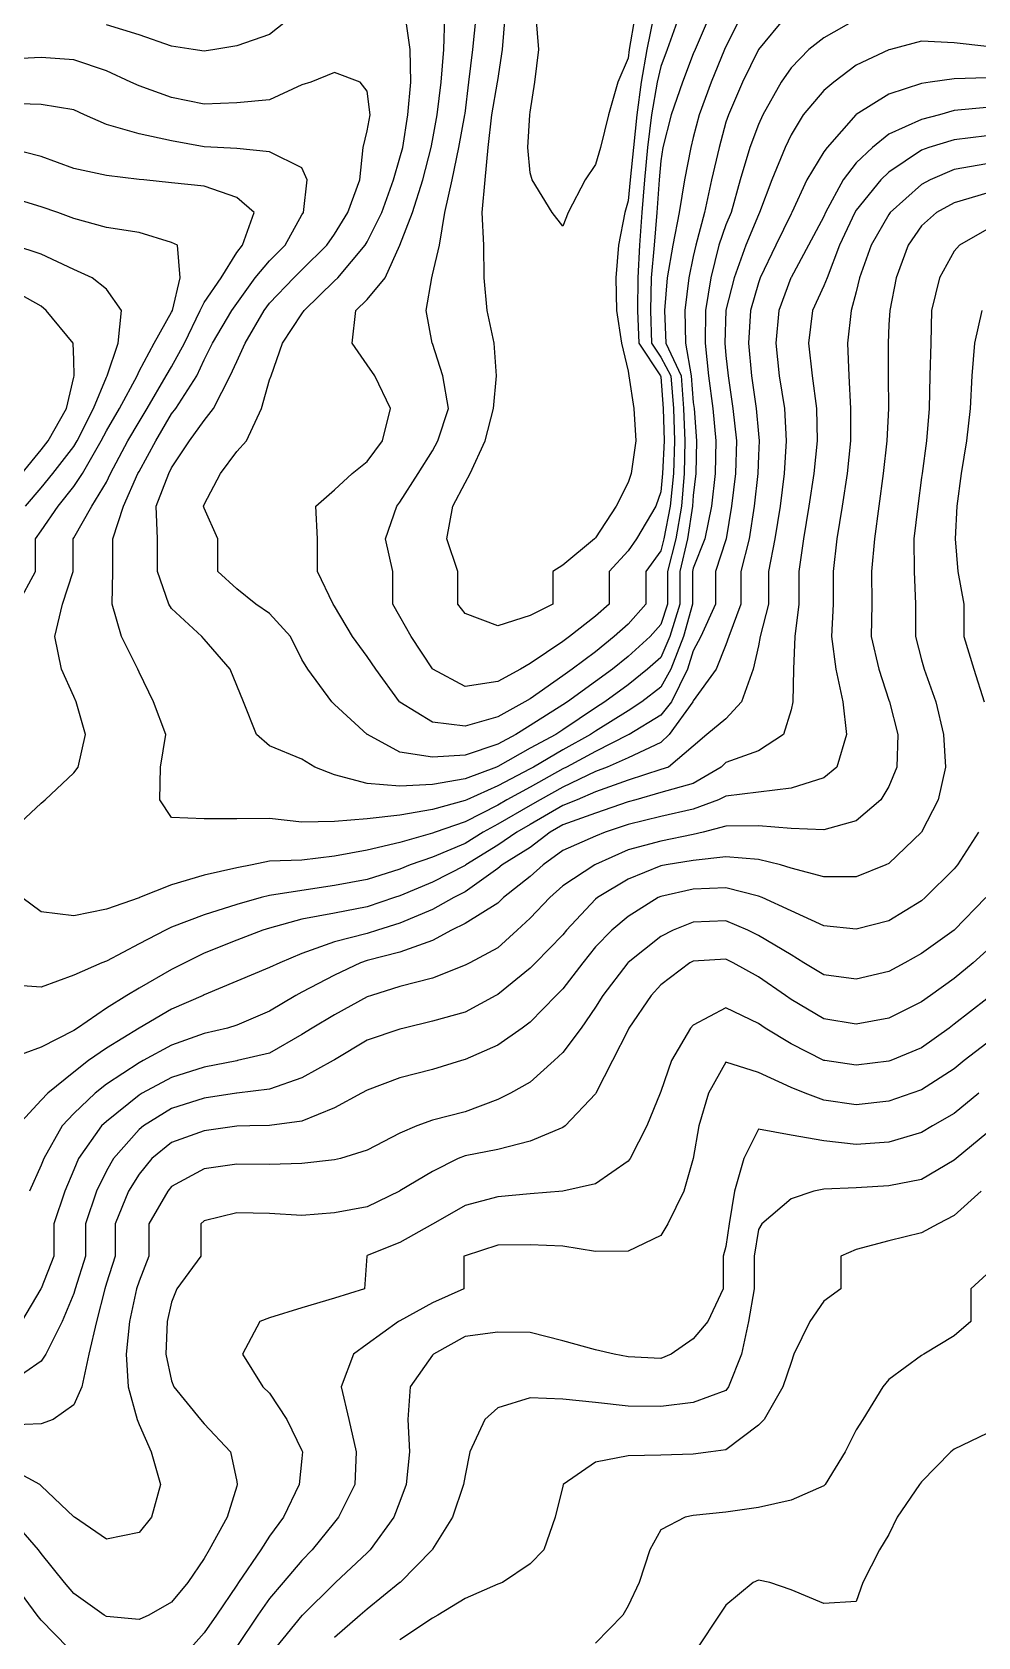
# Model space of a CAD drawing. Header units: inches. Extents: x 450896 to 463247, y 7386701 to 7399440.
# Drawn here: x 460292 to 461142, y 7391139 to 7392580 of the extents above; entities that cross this region are included whole.
import ezdxf

# ---------------------------------------------------------------- set-up
doc = ezdxf.new("R2010")
doc.units = ezdxf.units.IN
doc.header["$MEASUREMENT"] = 0

msp = doc.modelspace()

# ---------------------------------------------------------------- linework, layer by layer
for points, elevation in [([(460969, 7392593.5), (460944.7, 7392564.2), (460944.7, 7392564.1), (460930.3, 7392534.9), (460917.6, 7392505.6), (460915.4, 7392498.9), (460909.2, 7392476.3), (460902.3, 7392447.1), (460896.1, 7392417.8), (460888.3, 7392388.5), (460886.1, 7392378.3), (460882.1, 7392359.2), (460878.5, 7392329.9), (460879, 7392300.6), (460884.3, 7392271.3), (460886.1, 7392247.2), (460886.8, 7392242), (460889.1, 7392212.8), (460888.5, 7392183.5), (460886.1, 7392163.8), (460885.4, 7392154.2), (460881, 7392124.9), (460874.1, 7392095.6), (460874.1, 7392066.3), (460865.1, 7392037), (460856.8, 7392018.3), (460845, 7392007.8), (460827.5, 7391993.7), (460806.6, 7391978.5), (460798.2, 7391973.1), (460768.9, 7391953.3), (460762.5, 7391949.2), (460739.6, 7391936.8), (460710.4, 7391920.3), (460709.3, 7391919.9), (460681.1, 7391909.2), (460651.8, 7391904.2), (460622.5, 7391902.8), (460593.2, 7391905), (460563.9, 7391913), (460546.1, 7391919.9), (460534.6, 7391927), (460505.4, 7391939), (460493.7, 7391949.2), (460482.1, 7391978.5), (460476.1, 7391993), (460470.1, 7392007.8), (460446.8, 7392034.7), (460444.7, 7392037), (460417.5, 7392062.4), (460414.9, 7392066.3), (460404.8, 7392095.6), (460404.8, 7392124.9), (460403.6, 7392154.2), (460415, 7392183.5), (460417.5, 7392188.5), (460433.7, 7392212.8), (460446.8, 7392231.1), (460455, 7392242), (460470, 7392271.3), (460476.1, 7392284.1), (460483.6, 7392300.6), (460500.6, 7392329.9), (460505.4, 7392336.5), (460527.4, 7392359.2), (460534.6, 7392366.4), (460556.8, 7392388.5), (460563.9, 7392398.4), (460575.9, 7392417.8), (460586.6, 7392447.1), (460589.5, 7392476.3), (460593.2, 7392491.1), (460595.8, 7392505.6), (460593.2, 7392526.8), (460586.9, 7392534.9), (460563.9, 7392543.7), (460542.6, 7392534.9), (460534.6, 7392532.4), (460505.4, 7392519.1), (460476.1, 7392516.2), (460446.8, 7392515.2), (460417.5, 7392521.2), (460388.2, 7392531.6), (460380.9, 7392534.9), (460358.9, 7392545), (460329.6, 7392555), (460300.3, 7392556.9), (460271.1, 7392555.6)], 520), ([(461032.5, 7392591.2), (461003.2, 7392574.6), (460989.8, 7392564.2), (460973.9, 7392547.7), (460965.1, 7392534.9), (460948.5, 7392505.6), (460944.7, 7392497), (460937, 7392476.3), (460928.1, 7392447.1), (460920, 7392417.8), (460915.4, 7392406.9), (460909.1, 7392388.5), (460901.9, 7392359.2), (460896.9, 7392329.9), (460896.7, 7392300.6), (460899.8, 7392271.3), (460903.6, 7392242), (460906.2, 7392212.8), (460905.7, 7392183.5), (460902.3, 7392154.2), (460896.3, 7392124.9), (460886.1, 7392098.5), (460885.4, 7392095.6), (460885.4, 7392066.3), (460877.2, 7392037), (460865.9, 7392007.8), (460856.8, 7391991.7), (460839.9, 7391978.5), (460827.5, 7391970.4), (460798.2, 7391952.1), (460793.9, 7391949.2), (460768.9, 7391935.3), (460742.6, 7391919.9), (460739.6, 7391918.2), (460710.4, 7391903), (460682.7, 7391890.6), (460681.1, 7391889.8), (460651.8, 7391881.8), (460622.5, 7391876.8), (460593.2, 7391873.5), (460563.9, 7391871), (460534.6, 7391870.3), (460505.4, 7391873.8), (460476.1, 7391873.3), (460446.8, 7391873.3), (460417.5, 7391874.7), (460407, 7391890.6), (460407.4, 7391919.9), (460412.3, 7391949.2), (460401.3, 7391978.5), (460388.2, 7392005), (460387.1, 7392007.8), (460372.6, 7392037), (460364.1, 7392066.3), (460364.7, 7392095.6), (460364.7, 7392124.9), (460374.4, 7392154.2), (460387.2, 7392183.5), (460388.2, 7392185.3), (460403.2, 7392212.8), (460417.5, 7392237), (460421.2, 7392242), (460440.1, 7392271.3), (460446.8, 7392285.7), (460454.2, 7392300.6), (460471.5, 7392329.9), (460476.1, 7392336.2), (460492.6, 7392359.2), (460505.4, 7392374.4), (460519.5, 7392388.5), (460534.6, 7392415.9), (460535.9, 7392417.8), (460539.2, 7392447.1), (460534.6, 7392457.9), (460505.4, 7392472.4), (460476.1, 7392475.4), (460458.6, 7392476.3), (460446.8, 7392476.9), (460417.5, 7392482.3), (460388.2, 7392488.5), (460358.9, 7392496.8), (460339.3, 7392505.6), (460329.6, 7392509.9), (460300.3, 7392514.7), (460271.1, 7392515.7)], 500), ([(460525.4, 7392593.5), (460505.4, 7392577.7), (460476.1, 7392567.6), (460456.2, 7392564.2), (460446.8, 7392562.8), (460436.9, 7392564.2), (460417.5, 7392567.1), (460388.2, 7392577.3), (460358.9, 7392586.5)], 540), ([(460928.9, 7392593.5), (460915.4, 7392566.9), (460914.2, 7392564.2), (460902, 7392534.9), (460891.5, 7392505.6), (460886.1, 7392485.3), (460883.8, 7392476.3), (460878.1, 7392447.1), (460873.4, 7392417.8), (460867.8, 7392388.5), (460862.6, 7392359.2), (460860.2, 7392329.9), (460861.4, 7392300.6), (460875.1, 7392271.3), (460877.3, 7392242), (460878.4, 7392212.8), (460877.8, 7392183.5), (460875.4, 7392154.2), (460870.4, 7392124.9), (460862.8, 7392095.6), (460862.8, 7392066.3), (460856.8, 7392047.9), (460847.3, 7392037), (460827.5, 7392019.2), (460813.6, 7392007.8), (460798.2, 7391996.6), (460773, 7391978.5), (460768.9, 7391975.8), (460739.6, 7391957.3), (460726.7, 7391949.2), (460710.4, 7391940.4), (460681.1, 7391930.7), (460651.8, 7391928.9), (460622.5, 7391933.3), (460593.3, 7391949.2), (460593.2, 7391949.2), (460563.9, 7391976), (460561.5, 7391978.5), (460539.8, 7392007.8), (460534.6, 7392016.6), (460524.2, 7392037), (460505.4, 7392057.8), (460493.1, 7392066.3), (460476.1, 7392079.8), (460459.1, 7392095.6), (460459.1, 7392124.9), (460446.8, 7392152.3), (460446.2, 7392154.2), (460446.8, 7392155.7), (460461.3, 7392183.5), (460476.1, 7392203.2), (460484.8, 7392212.8), (460498.3, 7392242), (460505.4, 7392267.7), (460506.8, 7392271.3), (460517.2, 7392300.6), (460534.6, 7392326.9), (460536.5, 7392329.9), (460563.9, 7392356.4), (460566.9, 7392359.2), (460591.4, 7392388.5), (460593.2, 7392391.4), (460606.3, 7392417.8), (460616.7, 7392447.1), (460622.5, 7392466.8), (460625.1, 7392476.3), (460629.8, 7392505.6), (460632.3, 7392534.9), (460631.9, 7392564.2), (460627.6, 7392593.5)], 540), ([(460900.2, 7392593.5), (460887.7, 7392564.2), (460886.1, 7392560.3), (460876.4, 7392534.9), (460866.3, 7392505.6), (460858.7, 7392476.3), (460856.8, 7392464.2), (460855.4, 7392447.1), (460853.4, 7392417.8), (460850.8, 7392388.5), (460848.3, 7392359.2), (460847.5, 7392329.9), (460848.5, 7392300.6), (460856.8, 7392288.1), (460865.9, 7392271.3), (460868.2, 7392242), (460869.1, 7392212.8), (460868.2, 7392183.5), (460865.4, 7392154.2), (460859.7, 7392124.9), (460856.8, 7392114.2), (460843.4, 7392095.6), (460843.4, 7392066.3), (460827.5, 7392048.3), (460815.1, 7392037), (460798.2, 7392023.5), (460777.4, 7392007.8), (460768.9, 7392001.9), (460739.6, 7391981.3), (460734.8, 7391978.5), (460710.4, 7391965.1), (460681.1, 7391956.7), (460651.8, 7391960.1), (460622.5, 7391978.3), (460622.3, 7391978.5), (460601, 7392007.8), (460593.2, 7392019.1), (460579.9, 7392037), (460563.9, 7392064.4), (460562.6, 7392066.3), (460548.5, 7392095.6), (460548.5, 7392124.9), (460547, 7392154.2), (460563.9, 7392168.8), (460579.6, 7392183.5), (460593.2, 7392194.2), (460607, 7392212.8), (460614, 7392242), (460599.9, 7392271.3), (460593.2, 7392281.2), (460579.8, 7392300.6), (460583.1, 7392329.9), (460593.2, 7392339.6), (460609.2, 7392359.2), (460622.5, 7392388.5), (460622.5, 7392388.6), (460633.8, 7392417.8), (460643.2, 7392447.1), (460650.6, 7392476.3), (460651.8, 7392482.5), (460656.1, 7392505.6), (460659.7, 7392534.9), (460661.9, 7392564.2), (460663, 7392593.5)], 560), ([(460873.1, 7392593.5), (460862.7, 7392564.2), (460856.8, 7392548.9), (460853.7, 7392534.9), (460848.6, 7392505.6), (460845.1, 7392476.3), (460842.4, 7392447.1), (460839.9, 7392417.8), (460837.8, 7392388.5), (460836.3, 7392359.2), (460836.1, 7392329.9), (460837.2, 7392300.6), (460856.6, 7392271.3), (460856.8, 7392270.4), (460859.1, 7392242), (460859.8, 7392212.8), (460858.5, 7392183.5), (460856.8, 7392167), (460852.3, 7392154.2), (460835.2, 7392124.9), (460827.5, 7392114.2), (460810.5, 7392095.6), (460810.5, 7392066.3), (460798.2, 7392055.3), (460774.8, 7392037), (460768.9, 7392032.7), (460739.6, 7392012.9), (460730.9, 7392007.8), (460710.4, 7391996.8), (460681.1, 7391992.1), (460652.2, 7392007.8), (460651.8, 7392008.2), (460632.8, 7392037), (460622.5, 7392055.2), (460616.1, 7392066.3), (460616.1, 7392095.6), (460609.5, 7392124.9), (460619.9, 7392154.2), (460622.5, 7392157.8), (460639.1, 7392183.5), (460651.8, 7392203.7), (460656.7, 7392212.8), (460666.1, 7392242), (460661.1, 7392271.3), (460651.8, 7392300.1), (460651.6, 7392300.6), (460646, 7392329.9), (460651.1, 7392359.2), (460651.8, 7392361.8), (460658, 7392388.5), (460662.8, 7392417.8), (460669.6, 7392447.1), (460675.5, 7392476.3), (460681, 7392505.6), (460681.1, 7392506.7), (460684.5, 7392534.9), (460688.1, 7392564.2), (460691.2, 7392593.5)], 580), ([(460850.2, 7392593.5), (460844.5, 7392564.2), (460839.3, 7392534.9), (460835.5, 7392505.6), (460832.4, 7392476.3), (460829.3, 7392447.1), (460827.5, 7392428.3), (460824.5, 7392417.8), (460818.9, 7392388.5), (460816.5, 7392359.2), (460817.1, 7392329.9), (460821.5, 7392300.6), (460827.5, 7392275.3), (460828.1, 7392271.3), (460832.7, 7392242), (460834.5, 7392212.8), (460830.2, 7392183.5), (460827.5, 7392175.4), (460816.8, 7392154.2), (460798.2, 7392125.7), (460797.4, 7392124.9), (460768.9, 7392101.1), (460760, 7392095.6), (460760, 7392066.3), (460739.6, 7392056.1), (460710.4, 7392046.6), (460681.1, 7392057.8), (460674.5, 7392066.3), (460674.5, 7392095.6), (460664.7, 7392124.9), (460670.1, 7392154.2), (460681.1, 7392175.1), (460685.8, 7392183.5), (460699.1, 7392212.8), (460706.5, 7392242), (460709.3, 7392271.3), (460707.1, 7392300.6), (460700.8, 7392329.9), (460698.3, 7392359.2), (460698, 7392388.5), (460696.4, 7392417.8), (460699.2, 7392447.1), (460701.8, 7392476.3), (460705, 7392505.6), (460710.2, 7392534.9), (460710.4, 7392536.4), (460714.6, 7392564.2), (460717, 7392593.5)], 600), ([(460833.7, 7392593.5), (460828.5, 7392564.2), (460827.5, 7392556.5), (460818.3, 7392534.9), (460810, 7392505.6), (460802.7, 7392476.3), (460798.2, 7392460.9), (460789.1, 7392447.1), (460773.7, 7392417.8), (460768.9, 7392405.7), (460759.3, 7392417.8), (460741.5, 7392447.1), (460739.6, 7392453.5), (460737.6, 7392476.3), (460739.4, 7392505.6), (460739.6, 7392507.8), (460743.8, 7392534.9), (460747.3, 7392564.2), (460744.9, 7392593.5)], 620), ([(461149.7, 7392567), (461120.4, 7392570.1), (461091.1, 7392571.7), (461063.2, 7392564.2), (461061.8, 7392563.9), (461032.5, 7392550), (461012.2, 7392534.9), (461003.2, 7392527.4), (460984.9, 7392505.6), (460973.9, 7392487.7), (460968.6, 7392476.3), (460956.6, 7392447.1), (460945.6, 7392417.8), (460944.7, 7392415.8), (460933.2, 7392388.5), (460922.7, 7392359.2), (460915.4, 7392330.2), (460915.3, 7392329.9), (460914.4, 7392300.6), (460915.4, 7392289.5), (460917.3, 7392271.3), (460921.6, 7392242), (460924.8, 7392212.8), (460924, 7392183.5), (460920.5, 7392154.2), (460915.7, 7392124.9), (460915.4, 7392123.8), (460906.1, 7392095.6), (460906.1, 7392066.3), (460892.8, 7392037), (460886.1, 7392024.3), (460880.9, 7392007.8), (460866.4, 7391978.5), (460856.8, 7391966.5), (460828.5, 7391949.2), (460827.5, 7391948.7), (460798.2, 7391933.8), (460772.1, 7391919.9), (460768.9, 7391918.3), (460739.6, 7391902), (460718.7, 7391890.6), (460710.4, 7391885.8), (460681.1, 7391870.6), (460654.3, 7391861.3), (460651.8, 7391860.4), (460622.5, 7391852.3), (460593.2, 7391845.2), (460563.9, 7391839.8), (460534.6, 7391836.4), (460505.4, 7391835.3), (460489.8, 7391832), (460476.1, 7391829.3), (460446.8, 7391822.8), (460417.5, 7391814.1), (460388.7, 7391802.7), (460388.2, 7391802.6), (460358.9, 7391792.2), (460329.6, 7391786.4), (460300.3, 7391790), (460282.9, 7391802.7)], 480), ([(461149.7, 7392538.8), (461120.4, 7392538), (461099, 7392534.9), (461091.1, 7392533.7), (461061.8, 7392524.1), (461032.5, 7392505.9), (461032.2, 7392505.6), (461006.2, 7392476.3), (461003.2, 7392472.2), (460988.2, 7392447.1), (460974.5, 7392417.8), (460973.9, 7392416.7), (460960.3, 7392388.5), (460946.3, 7392359.2), (460944.7, 7392354.7), (460937.5, 7392329.9), (460935.6, 7392300.6), (460938.4, 7392271.3), (460942.5, 7392242), (460944.7, 7392219), (460945.3, 7392212.8), (460944.7, 7392199.8), (460944, 7392183.5), (460940.7, 7392154.2), (460936.4, 7392124.9), (460928.8, 7392095.6), (460928.8, 7392066.3), (460918, 7392037), (460915.4, 7392029.6), (460906.7, 7392007.8), (460886.1, 7391979.3), (460885.7, 7391978.5), (460864.5, 7391949.2), (460856.8, 7391942.1), (460827.5, 7391928.1), (460808.6, 7391919.9), (460798.2, 7391915.9), (460768.9, 7391902), (460748.5, 7391890.6), (460739.6, 7391885.5), (460710.4, 7391868.5), (460697.3, 7391861.3), (460681.1, 7391851.2), (460651.8, 7391839.1), (460631.9, 7391832), (460622.5, 7391828.3), (460593.2, 7391818.8), (460563.9, 7391813.7), (460534.6, 7391809.2), (460505.4, 7391804.7), (460498, 7391802.7), (460476.1, 7391796.6), (460446.8, 7391787.3), (460417.5, 7391776), (460412, 7391773.5), (460388.2, 7391761.1), (460358.9, 7391745.7), (460354.8, 7391744.2), (460329.6, 7391732.9), (460300.3, 7391722.3), (460271.1, 7391724.3)], 460), ([(461149.7, 7392512.2), (461120.4, 7392509.4), (461107.2, 7392505.6), (461091.1, 7392501.3), (461061.8, 7392488.1), (461047, 7392476.3), (461032.5, 7392462.4), (461020.7, 7392447.1), (461004.9, 7392417.8), (461003.2, 7392414.2), (460989.6, 7392388.5), (460973.9, 7392359.4), (460973.8, 7392359.2), (460962.8, 7392329.9), (460960.2, 7392300.6), (460963.3, 7392271.3), (460967.9, 7392242), (460969.6, 7392212.8), (460967.7, 7392183.5), (460964, 7392154.2), (460959.3, 7392124.9), (460953.5, 7392095.6), (460953.5, 7392066.3), (460946.3, 7392037), (460944.7, 7392028.8), (460940, 7392007.8), (460929.3, 7391978.5), (460915.4, 7391963.3), (460898.3, 7391949.2), (460886.1, 7391938.7), (460863.7, 7391919.9), (460856.8, 7391917.6), (460827.5, 7391908.2), (460798.2, 7391897.6), (460781.9, 7391890.6), (460768.9, 7391885.3), (460739.6, 7391868.4), (460727.5, 7391861.3), (460710.4, 7391849.7), (460681.7, 7391832), (460681.1, 7391831.5), (460651.8, 7391816.5), (460622.5, 7391804.4), (460617.7, 7391802.7), (460593.2, 7391794.3), (460563.9, 7391788.8), (460534.6, 7391783.3), (460505.4, 7391775.3), (460499.5, 7391773.5), (460476.1, 7391764.4), (460446.8, 7391752.7), (460429.4, 7391744.2), (460417.5, 7391738.1), (460388.2, 7391721.5), (460377.2, 7391714.9), (460358.9, 7391703.5), (460333.1, 7391685.6), (460329.6, 7391683.3), (460300.3, 7391668.5), (460271.1, 7391657.5)], 440), ([(461149.7, 7392486.6), (461120.4, 7392483.2), (461097.7, 7392476.3), (461091.1, 7392473.9), (461061.8, 7392454.1), (461054.6, 7392447.1), (461032.5, 7392419.9), (461031.2, 7392417.8), (461017.5, 7392388.5), (461006.2, 7392359.2), (461003.2, 7392351.9), (460993.2, 7392329.9), (460989.7, 7392300.6), (460992.9, 7392271.3), (460996.9, 7392242), (460997.5, 7392212.8), (460994.5, 7392183.5), (460990, 7392154.2), (460985.2, 7392124.9), (460981, 7392095.6), (460981, 7392066.3), (460977.2, 7392037), (460976.2, 7392007.8), (460975.4, 7391978.5), (460973.9, 7391971.4), (460967.2, 7391949.2), (460944.7, 7391934.4), (460915.4, 7391923.9), (460911, 7391919.9), (460886.1, 7391905.1), (460856.8, 7391897), (460834.5, 7391890.6), (460827.5, 7391888.6), (460798.2, 7391878.4), (460768.9, 7391867.9), (460757.4, 7391861.3), (460739.6, 7391847.8), (460714.5, 7391832), (460710.4, 7391828.7), (460681.1, 7391807.8), (460671.1, 7391802.7), (460651.8, 7391792.1), (460622.5, 7391779.8), (460602.3, 7391773.5), (460593.2, 7391770.6), (460563.9, 7391762.9), (460534.6, 7391752.5), (460514.6, 7391744.2), (460505.4, 7391739.8), (460476.1, 7391727.7), (460446.8, 7391715.3), (460445.8, 7391714.9), (460417.5, 7391702.5), (460388.3, 7391685.6), (460388.2, 7391685.5), (460358.9, 7391667.4), (460342.9, 7391656.3), (460329.6, 7391646), (460306.2, 7391627), (460300.3, 7391620.7), (460279.1, 7391597.7)], 420), ([(460272.6, 7391861.3), (460300.3, 7391887.6), (460303.8, 7391890.6), (460329.6, 7391914.7), (460333.5, 7391919.9), (460340.1, 7391949.2), (460331.8, 7391978.5), (460329.6, 7391983.3), (460318.7, 7392007.8), (460312.7, 7392037), (460319.6, 7392066.3), (460329.1, 7392095.6), (460329.1, 7392124.9), (460329.6, 7392125.7), (460345.8, 7392154.2), (460358.9, 7392175.8), (460362.7, 7392183.5), (460378.1, 7392212.8), (460388.2, 7392230), (460395.4, 7392242), (460412.7, 7392271.3), (460417.5, 7392279.2), (460429.2, 7392300.6), (460443.1, 7392329.9), (460446.8, 7392337), (460462.1, 7392359.2), (460476.1, 7392381.9), (460481.2, 7392388.5), (460491.5, 7392417.8), (460476.1, 7392431.4), (460446.8, 7392441.6), (460417.5, 7392444.4), (460392.5, 7392447.1), (460388.2, 7392447.5), (460358.9, 7392451.2), (460329.6, 7392457.5), (460300.3, 7392468), (460271.1, 7392475.5)], 480), ([(461149.7, 7392461.5), (461120.4, 7392456.4), (461098.8, 7392447.1), (461091.1, 7392443), (461063, 7392417.8), (461061.8, 7392416), (461045.8, 7392388.5), (461035.5, 7392359.2), (461032.5, 7392346.7), (461028, 7392329.9), (461024.7, 7392300.6), (461025.7, 7392271.3), (461027.4, 7392242), (461027.3, 7392212.8), (461024.2, 7392183.5), (461019.8, 7392154.2), (461015, 7392124.9), (461011.7, 7392095.6), (461011.7, 7392066.3), (461010.2, 7392037), (461014.2, 7392007.8), (461020.3, 7391978.5), (461023.8, 7391949.2), (461014.9, 7391919.9), (461003.2, 7391910.3), (460973.9, 7391901.1), (460944.7, 7391897.4), (460915.4, 7391893.9), (460908.6, 7391890.6), (460886.1, 7391882), (460856.8, 7391875.4), (460827.5, 7391868.2), (460806.8, 7391861.3), (460798.2, 7391857.8), (460768.9, 7391845), (460751.1, 7391832), (460739.6, 7391821.6), (460715.7, 7391802.7), (460710.4, 7391797.7), (460681.1, 7391779.4), (460669, 7391773.5), (460651.8, 7391764.2), (460622.5, 7391753.6), (460593.2, 7391746.2), (460587.3, 7391744.2), (460563.9, 7391733.1), (460534.6, 7391717.8), (460529, 7391714.9), (460505.4, 7391700.6), (460476.1, 7391688.2), (460467.6, 7391685.6), (460446.8, 7391680.7), (460417.5, 7391670.3), (460391.9, 7391656.3), (460388.2, 7391654.4), (460358.9, 7391635.2), (460348.9, 7391627), (460329.6, 7391608.7), (460319.3, 7391597.7), (460302.7, 7391568.4), (460300.3, 7391562.3), (460289.7, 7391539.2)], 400), ([(460279.5, 7392066.3), (460295.1, 7392095.6), (460295.1, 7392124.9), (460300.3, 7392132.1), (460315.7, 7392154.2), (460329.6, 7392171.7), (460337.4, 7392183.5), (460354.3, 7392212.8), (460358.9, 7392221.8), (460370.8, 7392242), (460386.4, 7392271.3), (460388.2, 7392275.4), (460401.7, 7392300.6), (460417.5, 7392328.4), (460418.2, 7392329.9), (460425.2, 7392359.2), (460422.8, 7392388.5), (460417.5, 7392391), (460388.2, 7392399.9), (460358.9, 7392404.5), (460329.6, 7392412.6), (460315.4, 7392417.8), (460300.3, 7392422.9), (460271.1, 7392431.8)], 460), ([(461149.7, 7392435.1), (461120.4, 7392426.6), (461104.4, 7392417.8), (461091.1, 7392405.8), (461079.1, 7392388.5), (461068.3, 7392359.2), (461062.5, 7392329.9), (461061.8, 7392316.9), (461061, 7392300.6), (461061.1, 7392271.3), (461061.4, 7392242), (461060, 7392212.8), (461056.7, 7392183.5), (461052.7, 7392154.2), (461048.8, 7392124.9), (461046.2, 7392095.6), (461046.5, 7392066.3), (461046, 7392037), (461052.7, 7392007.8), (461061.8, 7391980), (461062.3, 7391978.5), (461069.8, 7391949.2), (461069, 7391919.9), (461061.8, 7391902.5), (461054.6, 7391890.6), (461032.5, 7391871.5), (461003.2, 7391863.4), (460973.9, 7391864.7), (460944.7, 7391867.1), (460915.4, 7391866.7), (460895, 7391861.3), (460886.1, 7391859.3), (460856.8, 7391853.4), (460827.5, 7391845.6), (460798.2, 7391832.3), (460797.7, 7391832), (460768.9, 7391813.2), (460757.2, 7391802.7), (460739.6, 7391784.3), (460728, 7391773.5), (460710.4, 7391757.6), (460685.3, 7391744.2), (460681.1, 7391741.9), (460651.8, 7391730.4), (460622.5, 7391722.8), (460596.9, 7391714.9), (460593.2, 7391713.6), (460563.9, 7391697.3), (460543.8, 7391685.6), (460534.6, 7391679.9), (460505.4, 7391663.1), (460476.8, 7391656.3), (460476.1, 7391656.2), (460446.8, 7391650.5), (460417.5, 7391641.3), (460390.9, 7391627), (460388.2, 7391625.4), (460358.9, 7391601.8), (460354.6, 7391597.7), (460334, 7391568.4), (460329.6, 7391558.2), (460321.7, 7391539.2), (460311.6, 7391509.9), (460311.6, 7391480.6), (460300.3, 7391451.7), (460300.1, 7391451.3), (460282.7, 7391422)], 380), ([(461149.7, 7392402.7), (461125.3, 7392388.5), (461120.4, 7392383), (461107.1, 7392359.2), (461100, 7392329.9), (461099.4, 7392300.6), (461098.5, 7392271.3), (461098.1, 7392242), (461095.5, 7392212.8), (461091.6, 7392183.5), (461091.1, 7392179.8), (461087.7, 7392154.2), (461084.3, 7392124.9), (461084.5, 7392095.6), (461085.8, 7392066.3), (461085.8, 7392037), (461091.1, 7392016.1), (461093.5, 7392007.8), (461103.8, 7391978.5), (461110.9, 7391949.2), (461112.5, 7391919.9), (461106, 7391890.6), (461091.1, 7391861.3), (461091.1, 7391861.3), (461061.8, 7391833.4), (461059, 7391832), (461032.5, 7391821.4), (461003.2, 7391821.3), (460973.9, 7391829.1), (460964.4, 7391832), (460944.7, 7391836.8), (460915.4, 7391839.3), (460886.1, 7391836.1), (460861.8, 7391832), (460856.8, 7391831.1), (460827.5, 7391819.1), (460800, 7391802.7), (460798.2, 7391801.3), (460772.1, 7391773.5), (460768.9, 7391769.4), (460744.4, 7391744.2), (460739.6, 7391739.4), (460710.4, 7391715.7), (460708.8, 7391714.9), (460681.1, 7391699.9), (460651.8, 7391691.6), (460626.3, 7391685.6), (460622.5, 7391684.7), (460593.2, 7391674.8), (460563.9, 7391657.1), (460562.6, 7391656.3), (460534.6, 7391640.8), (460505.4, 7391630.6), (460476.1, 7391627.1), (460475.8, 7391627), (460446.8, 7391622.5), (460417.5, 7391613.2), (460392.3, 7391597.7), (460388.2, 7391594.6), (460365.2, 7391568.4), (460358.9, 7391557.5), (460349.9, 7391539.2), (460340, 7391509.9), (460340, 7391480.6), (460330.9, 7391451.3), (460329.6, 7391447.3), (460319.2, 7391422), (460304.6, 7391392.7), (460300.3, 7391386.5), (460271.1, 7391366)], 360), ([(460286.3, 7392154.2), (460300.3, 7392170.6), (460310.9, 7392183.5), (460329.6, 7392207.8), (460332.7, 7392212.8), (460347.4, 7392242), (460358.9, 7392270), (460359.6, 7392271.3), (460369.5, 7392300.6), (460372.6, 7392329.9), (460358.9, 7392349.1), (460346, 7392359.2), (460329.6, 7392366.7), (460300.3, 7392380.4), (460275.8, 7392388.5)], 440), ([(460282.9, 7392183.5), (460300.3, 7392204.8), (460306.5, 7392212.8), (460323.2, 7392242), (460329.6, 7392270), (460329.9, 7392271.3), (460329.6, 7392285.7), (460329.1, 7392300.6), (460304.8, 7392329.9), (460300.3, 7392333.6), (460271.1, 7392350.2)], 420), ([(461145.4, 7392329.9), (461138.7, 7392300.6), (461136.3, 7392271.3), (461134.8, 7392242), (461131.5, 7392212.8), (461126.8, 7392183.5), (461122.7, 7392154.2), (461121.2, 7392124.9), (461123.6, 7392095.6), (461129, 7392066.3), (461129, 7392037), (461138.1, 7392007.8), (461147.5, 7391978.5)], 340), ([(461142.2, 7391861.3), (461123.4, 7391832), (461120.4, 7391828.5), (461094.5, 7391802.7), (461091.1, 7391799.9), (461061.8, 7391781.7), (461032.5, 7391774.3), (461003.2, 7391777.3), (460973.9, 7391790.9), (460948, 7391802.7), (460944.7, 7391804), (460915.4, 7391811.5), (460886.1, 7391810.2), (460856.8, 7391803.8), (460854.5, 7391802.7), (460827.5, 7391785.6), (460812.8, 7391773.5), (460798.2, 7391758.5), (460786.9, 7391744.2), (460768.9, 7391720.8), (460762.9, 7391714.9), (460739.6, 7391690.8), (460732.4, 7391685.6), (460710.4, 7391670.2), (460681.1, 7391657.2), (460678, 7391656.3), (460651.8, 7391648.4), (460622.5, 7391640.8), (460593.2, 7391629.8), (460588.1, 7391627), (460563.9, 7391613.9), (460534.6, 7391602.1), (460505.4, 7391598), (460487.8, 7391597.7), (460476.1, 7391597.6), (460446.8, 7391593.3), (460417.5, 7391582.7), (460399.8, 7391568.4), (460388.2, 7391554.5), (460378.9, 7391539.2), (460366.8, 7391509.9), (460366.8, 7391480.6), (460358.9, 7391456.5), (460357.4, 7391451.3), (460350, 7391422), (460343, 7391392.7), (460336.8, 7391363.4), (460329.6, 7391347.1), (460311, 7391334.1), (460300.3, 7391330.2), (460271.1, 7391329)], 340), ([(461148.9, 7391802.7), (461120.4, 7391773.5), (461120.4, 7391773.4), (461091.1, 7391752.6), (461076, 7391744.2), (461061.8, 7391736.4), (461032.5, 7391729.5), (461003.2, 7391733.4), (460985.5, 7391744.2), (460973.9, 7391751.3), (460944.7, 7391768.7), (460935.1, 7391773.5), (460915.4, 7391781.8), (460886.1, 7391780.7), (460867.9, 7391773.5), (460856.8, 7391767.9), (460827.5, 7391744.3), (460827.4, 7391744.2), (460804.9, 7391714.9), (460798.2, 7391704.2), (460785.5, 7391685.6), (460768.9, 7391663.7), (460761.2, 7391656.3), (460739.6, 7391637.1), (460721.9, 7391627), (460710.4, 7391621.3), (460681.1, 7391610.2), (460651.8, 7391602.8), (460637.7, 7391597.7), (460622.5, 7391591.3), (460593.2, 7391575.9), (460569.2, 7391568.4), (460563.9, 7391567.3), (460534.6, 7391564), (460505.4, 7391562.9), (460476.1, 7391563.4), (460446.8, 7391559.1), (460417.5, 7391543.3), (460414, 7391539.2), (460396.9, 7391509.9), (460396.9, 7391480.6), (460388.2, 7391458.3), (460386, 7391451.3), (460379.8, 7391422), (460376.8, 7391392.7), (460378.4, 7391363.4), (460386.6, 7391334.1), (460388.2, 7391329.7), (460399.2, 7391304.9), (460407.4, 7391275.6), (460399.5, 7391246.3), (460388.2, 7391232.7), (460358.9, 7391226.7), (460330.2, 7391246.3), (460329.6, 7391246.6), (460300.3, 7391274.5), (460299.1, 7391275.6), (460271.1, 7391291)], 320), ([(461149.7, 7391755.2), (461137.4, 7391744.2), (461120.4, 7391730.1), (461099.2, 7391714.9), (461091.1, 7391709.2), (461061.8, 7391694.5), (461032.5, 7391689.1), (461003.2, 7391693.9), (460973.9, 7391711.3), (460968.9, 7391714.9), (460944.7, 7391731.5), (460921.9, 7391744.2), (460915.4, 7391747.4), (460886.1, 7391745.7), (460883.1, 7391744.2), (460856.8, 7391724.4), (460848.2, 7391714.9), (460828.2, 7391685.6), (460827.5, 7391684), (460813.5, 7391656.3), (460798.6, 7391627), (460798.2, 7391626.4), (460771, 7391597.7), (460768.9, 7391596.3), (460739.6, 7391584), (460710.4, 7391576.4), (460681.1, 7391570.8), (460674.8, 7391568.4), (460651.8, 7391556.8), (460622.5, 7391539.3), (460622.2, 7391539.2), (460593.2, 7391524.9), (460563.9, 7391519.6), (460534.6, 7391517.3), (460505.4, 7391518.9), (460476.1, 7391519.5), (460446.8, 7391512.5), (460443.6, 7391509.9), (460443.6, 7391480.6), (460422.1, 7391451.3), (460417.5, 7391439.5), (460413.4, 7391422), (460412.2, 7391392.7), (460417.5, 7391368.7), (460419.5, 7391363.4), (460443.5, 7391334.1), (460446.8, 7391330.1), (460470.3, 7391304.9), (460476.1, 7391278.3), (460476.5, 7391275.6), (460476.1, 7391274.2), (460467.5, 7391246.3), (460451.1, 7391217), (460446.8, 7391209.4), (460432.2, 7391187.7), (460417.5, 7391170), (460397.1, 7391158.4), (460388.2, 7391154.6), (460358.9, 7391157.3), (460357, 7391158.4), (460329.6, 7391177.7), (460321.4, 7391187.7), (460300.3, 7391213.9), (460298, 7391217), (460272.6, 7391246.3)], 300), ([(461149.7, 7391711.9), (461120.4, 7391688.9), (461115.8, 7391685.6), (461091.1, 7391667.8), (461063.4, 7391656.3), (461061.8, 7391655.7), (461032.5, 7391652.3), (461004.3, 7391656.3), (461003.2, 7391656.5), (460973.9, 7391671.3), (460950.5, 7391685.6), (460944.7, 7391689.6), (460915.4, 7391703.7), (460886.1, 7391688.1), (460883.6, 7391685.6), (460866.6, 7391656.3), (460856.8, 7391628.5), (460856.2, 7391627), (460844.5, 7391597.7), (460829.5, 7391568.4), (460827.5, 7391565.9), (460798.2, 7391545.6), (460769, 7391539.2), (460768.9, 7391539.2), (460739.6, 7391536.6), (460710.4, 7391534.1), (460681.1, 7391526.2), (460652.4, 7391509.9), (460651.8, 7391509.5), (460622.5, 7391492.9), (460593.2, 7391481.2), (460592.7, 7391480.6), (460590.7, 7391451.3), (460563.9, 7391442.9), (460534.6, 7391434.2), (460505.4, 7391425.4), (460496.7, 7391422), (460481.2, 7391392.7), (460499.5, 7391363.4), (460505.4, 7391357.8), (460521.1, 7391334.1), (460534.6, 7391306.3), (460535.2, 7391304.9), (460534.6, 7391299), (460532.2, 7391275.6), (460517.9, 7391246.3), (460505.4, 7391229.2), (460497.5, 7391217), (460477.6, 7391187.7), (460476.1, 7391185.3), (460457.9, 7391158.4), (460446.8, 7391142.4), (460434.8, 7391129.1)], 280), ([(461149.7, 7391671.9), (461129.5, 7391656.3), (461120.4, 7391649), (461091.1, 7391630), (461082.5, 7391627), (461061.8, 7391619.9), (461032.5, 7391616.7), (461003.2, 7391620.7), (460986.7, 7391627), (460973.9, 7391632.3), (460944.7, 7391645.5), (460915.4, 7391655), (460899.7, 7391627), (460891.1, 7391597.7), (460886.1, 7391568.4), (460886.1, 7391568.4), (460877.7, 7391539.2), (460863.2, 7391509.9), (460856.8, 7391499.3), (460827.5, 7391485.1), (460798.2, 7391484.9), (460768.9, 7391489.7), (460739.6, 7391491), (460710.4, 7391490.7), (460681.1, 7391481.1), (460680.1, 7391480.6), (460680.1, 7391451.3), (460651.8, 7391438.7), (460622.5, 7391422.6), (460621.2, 7391422), (460593.2, 7391401.6), (460580.8, 7391392.7), (460569.7, 7391363.4), (460576.8, 7391334.1), (460583.4, 7391304.9), (460582.2, 7391275.6), (460567.5, 7391246.3), (460563.9, 7391242), (460543.7, 7391217), (460534.6, 7391207.5), (460517.7, 7391187.7), (460505.4, 7391173.3), (460495, 7391158.4), (460476.1, 7391130.2)], 260), ([(461142.5, 7391627), (461120.4, 7391608.7), (461100.8, 7391597.7), (461091.1, 7391591.9), (461061.8, 7391583.2), (461032.5, 7391581), (461003.2, 7391584.2), (460973.9, 7391589.4), (460944.7, 7391594.7), (460931.4, 7391568.4), (460923.2, 7391539.2), (460918.4, 7391509.9), (460915.4, 7391489.5), (460912.8, 7391480.6), (460912.8, 7391451.3), (460899.2, 7391422), (460886.1, 7391406.5), (460866.2, 7391392.7), (460856.8, 7391388.8), (460827.5, 7391390.4), (460815.1, 7391392.7), (460798.2, 7391396.6), (460768.9, 7391404.8), (460739.6, 7391412.1), (460710.4, 7391412.6), (460681.1, 7391408.5), (460652.6, 7391392.7), (460651.8, 7391391.9), (460631.9, 7391363.4), (460629.6, 7391334.1), (460631.3, 7391304.9), (460628.3, 7391275.6), (460622.5, 7391260.5), (460617.1, 7391246.3), (460595.8, 7391217), (460593.2, 7391214.5), (460564.8, 7391187.7), (460563.9, 7391186.9), (460535, 7391158.4), (460534.6, 7391158.1), (460510.9, 7391129.1)], 240), ([(461149.7, 7391591.3), (461122.1, 7391568.4), (461120.4, 7391567), (461091.1, 7391549.7), (461061.8, 7391544), (461032.5, 7391542), (461003.2, 7391541), (460994.5, 7391539.2), (460973.9, 7391532.2), (460947.6, 7391509.9), (460944.7, 7391504.8), (460940.7, 7391480.6), (460940.7, 7391451.3), (460935.7, 7391422), (460929.3, 7391392.7), (460917.6, 7391363.4), (460915.4, 7391360.2), (460886.1, 7391349.2), (460856.8, 7391345.6), (460827.5, 7391346), (460798.2, 7391349.2), (460768.9, 7391352.4), (460739.6, 7391353.5), (460710.4, 7391344.5), (460698.9, 7391334.1), (460685.3, 7391304.9), (460681.1, 7391283.8), (460679.8, 7391275.6), (460669.8, 7391246.3), (460651.8, 7391217.5), (460651.5, 7391217), (460622.7, 7391187.7), (460622.5, 7391187.6), (460593.2, 7391163.8), (460587, 7391158.4), (460563.9, 7391138.3)], 220), ([(461144.7, 7391539.2), (461120.4, 7391517.3), (461106, 7391509.9), (461091.1, 7391501.8), (461061.8, 7391494.5), (461032.5, 7391486.7), (461018.6, 7391480.6), (461018.6, 7391451.3), (461003.2, 7391440.2), (460990.8, 7391422), (460976.4, 7391392.7), (460973.9, 7391385.3), (460966.6, 7391363.4), (460949.6, 7391334.1), (460944.7, 7391329), (460915.4, 7391306.7), (460901.9, 7391304.9), (460886.1, 7391302.8), (460856.8, 7391302), (460827.5, 7391301.5), (460798.2, 7391295.9), (460769.3, 7391275.6), (460768.9, 7391274.1), (460761.9, 7391246.3), (460751.8, 7391217), (460739.6, 7391204.6), (460714.8, 7391187.7), (460710.4, 7391186.2), (460681.1, 7391173.4), (460656.7, 7391158.4), (460651.8, 7391155.8), (460622.5, 7391136.3)], 200), ([(461149.7, 7391464.7), (461135.3, 7391451.3), (461135.3, 7391422), (461120.4, 7391409.2), (461093.2, 7391392.7), (461091.1, 7391391.6), (461061.8, 7391370), (461056.4, 7391363.4), (461038.3, 7391334.1), (461032.5, 7391324.7), (461022.6, 7391304.9), (461004.5, 7391275.6), (461003.2, 7391274.4), (460973.9, 7391261.6), (460944.7, 7391255.2), (460915.4, 7391251), (460886.1, 7391247.8), (460878.7, 7391246.3), (460856.8, 7391235), (460846.9, 7391217), (460837.6, 7391187.7), (460827.5, 7391166.7), (460822.9, 7391158.4), (460798.2, 7391133.1)], 180), ([(461149.7, 7391321.5), (461120.4, 7391307.4), (461117.3, 7391304.9), (461091.1, 7391278), (461089.3, 7391275.6), (461069.2, 7391246.3), (461061.8, 7391230.7), (461053.2, 7391217), (461038.3, 7391187.7), (461032.5, 7391170.6), (461003.2, 7391168.9), (460973.9, 7391181.1), (460954.9, 7391187.7), (460944.7, 7391189.7), (460939.9, 7391187.7), (460915.4, 7391167.3), (460909.3, 7391158.4), (460890, 7391129.1)], 160), ([(460324.5, 7391129.1), (460300.3, 7391153.8), (460296.7, 7391158.4), (460275.3, 7391187.7)], 280)]:
    msp.add_lwpolyline(points, dxfattribs=dict(elevation=elevation))

doc.saveas('drawing.dxf')
